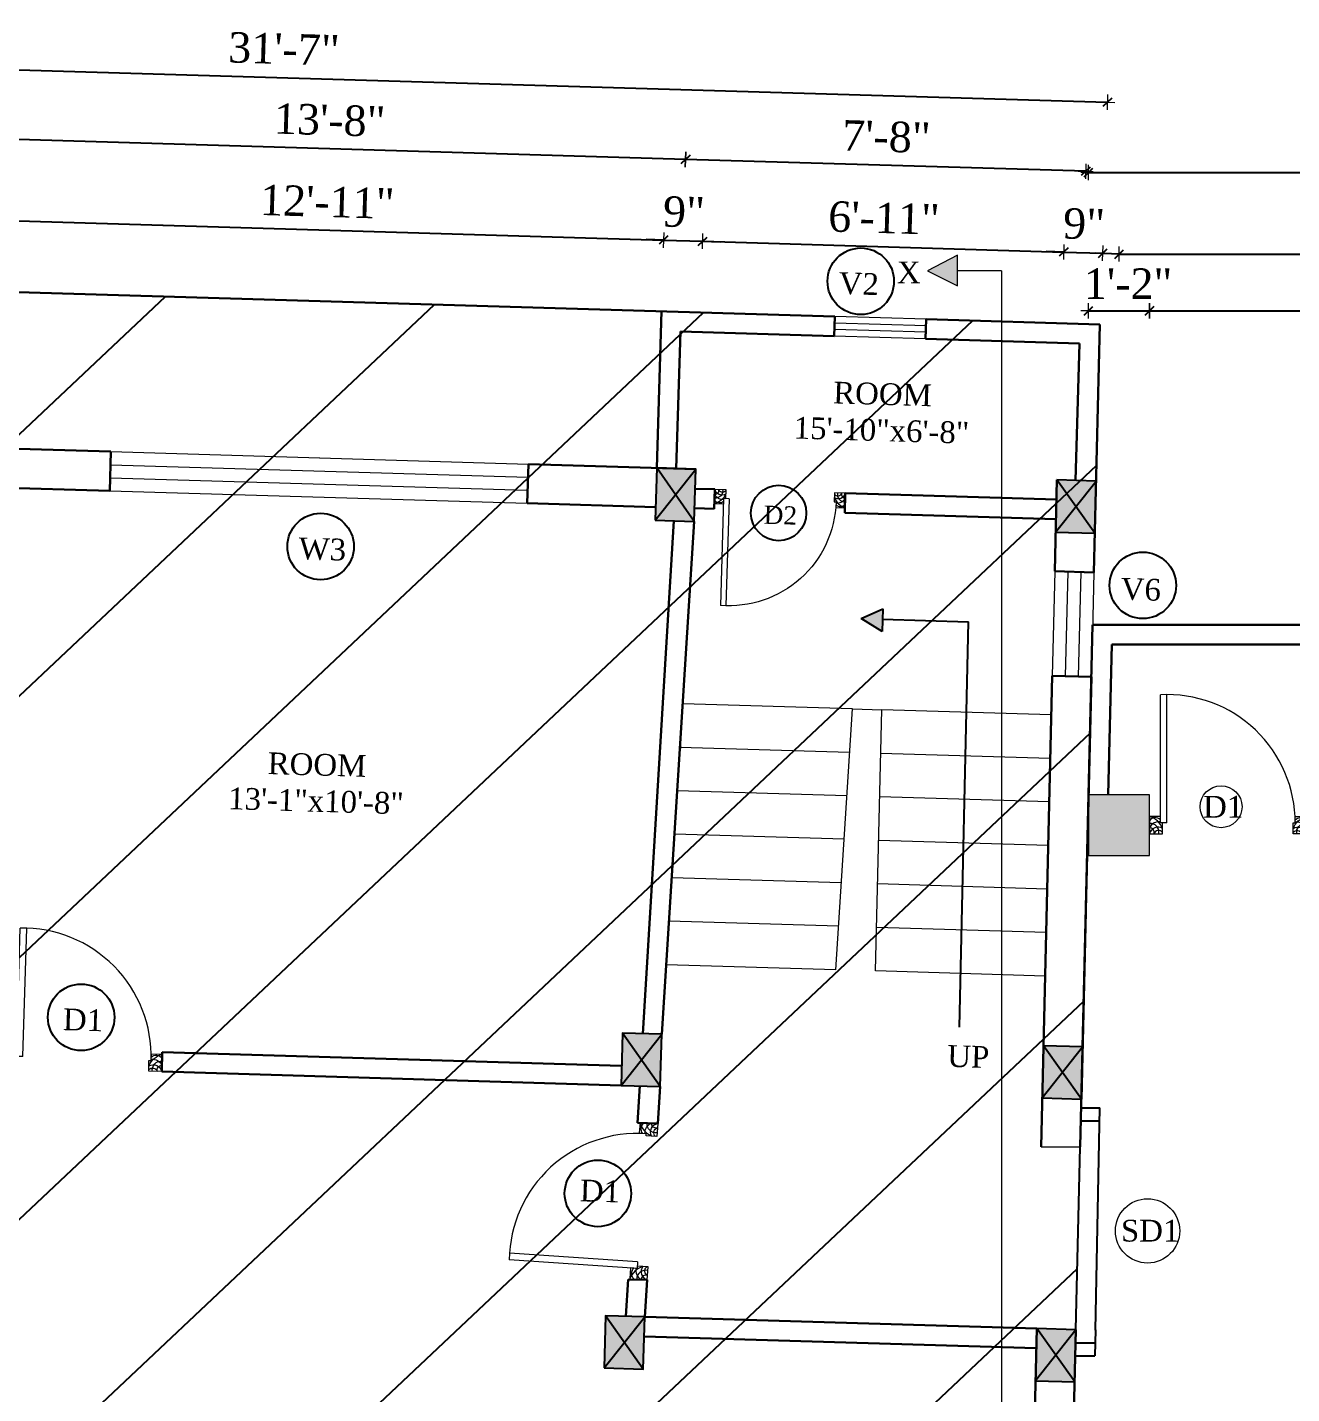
# Model space of a CAD drawing. Header units: inches. Extents: x 4069 to 291496, y -47643 to 12535.
# Drawn here: x 123471.2 to 123761.7, y -23168.4 to -22854.5 of the extents above; entities that cross this region are included whole.
import ezdxf

# ---------------------------------------------------------------- set-up
doc = ezdxf.new("R2010")
doc.units = ezdxf.units.IN
doc.header["$LTSCALE"] = 5
doc.header["$MEASUREMENT"] = 0
for name, color, linetype, lineweight in [('A-WALL', 7, 'Continuous', 9), ('Dimension', 7, 'Continuous', 18), ('DOOR', 62, 'Continuous', 0), ('Dw', 2, 'Continuous', 18), ('tefriş', 30, 'Continuous', 9)]:
    doc.layers.add(name, color=color, linetype=linetype, lineweight=lineweight)
doc.layers.add('dim line', color=7, linetype='Continuous', lineweight=15, true_color=0xfab2b2)
doc.layers.add('TEXT', color=6, linetype='Continuous')
doc.layers.add('WALL', color=7, linetype='Continuous')
doc.styles.add('ordinary', font='times.ttf')
doc.dimstyles.new('Copy of 96', dxfattribs={"dimtxt": 7, "dimasz": 4, "dimexe": 0.5, "dimexo": 0.5, "dimgap": 3, "dimtad": 1, "dimdec": 1, "dimzin": 11, "dimdsep": 46, "dimlunit": 4, "dimtxsty": 'ordinary', "dimblk": 'OBLIQUE', "dimcen": 0.09, "dimse1": 1, "dimse2": 1, "dimclrt": 6, "dimazin": 0, "dimtfac": 1, "dimtdec": 1, "dimtix": 1, "dimtmove": 2, "dimatfit": 3, "dimldrblk": 'leader', "dimfxl": 0.5, "dimfxlon": 1, "dimtolj": 1, "dimtzin": 0, "dimarcsym": 0})

# ---------------------------------------------------------------- blocks, each defined once
blk = doc.blocks.new('C1a')
at = {"color": 1, "ltscale": 5}
for p, q in [((18657.75, 4625.76), (18648.75, 4625.76)), ((18648.75, 4625.76), (18648.82, 4613.76)), ((18657.82, 4613.76), (18657.75, 4625.76)), ((18648.82, 4613.76), (18657.82, 4613.76))]:
    blk.add_line(p, q, dxfattribs=at)
blk = doc.blocks.new('A$C27B36B59')
at = {"layer": 'DOOR'}
for p, q in [((0, 4), (0, 0)), ((2.5, 4), (0, 4)), ((2.5, 2.5), (2.5, 4)), ((0, 0), (3, 0)), ((3, 2.5), (2.5, 2.5)), ((3, 0), (3, 2.5))]:
    blk.add_line(p, q, dxfattribs=at)
for centre, radius, start, end in [((-1.4, -0.54), 4.75, 22.1411, 72.838), ((1.34, 2.09), 1.64, 45.138, 144.8948), ((2.21, 0.3), 2.49, 83.3149, 152.658), ((0.13, 0.37), 2.05, 349.4875, 93.6805), ((1.96, -0.47), 2.01, 58.7447, 166.495), ((-0.06, 0.32), 1.13, 343.542, 86.947), ((2.08, -0.4), 1.17, 38.2816, 160.1519)]:
    blk.add_arc(centre, radius, start, end, dxfattribs=at)
blk = doc.blocks.new('D2')
at = {"layer": 'DOOR'}
for p, q in [((74473.95, 24047.59), (74473.95, 24018.09)), ((74473.95, 24047.59), (74475.45, 24047.59)), ((74475.45, 24047.59), (74475.45, 24018.13))]:
    blk.add_line(p, q, dxfattribs=at)
blk.add_arc((74473.95, 24047.59), 29.5, 180, 272.9146, dxfattribs=at)
at = {"layer": 'DOOR', "xscale": -1, "rotation": 180}
blk.add_blockref('A$C27B36B59', (74441.95, 24050.09), dxfattribs=at)
at = {"layer": 'DOOR', "rotation": 180}
blk.add_blockref('A$C27B36B59', (74477.95, 24050.09), dxfattribs=at)
blk = doc.blocks.new('oblique')
at = {"color": 0, "lineweight": -2}
blk.add_line((0.25, 0.25), (-0.25, -0.25), dxfattribs=at)
at = {"layer": 'dim line', "lineweight": 9}
for p, q in [((-0.4375, 0), (0.4375, 0)), ((0, 0.4375), (0, -0.4375))]:
    blk.add_line(p, q, dxfattribs=at)
blk = doc.blocks.new('*D3315')
at = {"layer": 'A-WALL', "color": 0, "lineweight": -2, "ltscale": 50, "transparency": 16777216}
blk.add_line((123462.44, -22898.76), (123617.37, -22903.38), dxfattribs=at)
at = {"layer": 'Defpoints', "color": 0, "ltscale": 50, "transparency": 16777216}
for p in [(123617.37, -22903.38), (123460.88, -22951.11), (123615.81, -22955.73)]:
    blk.add_point(p, dxfattribs=at)
at = {"layer": 'A-WALL', "color": 0, "lineweight": -2, "ltscale": 50, "transparency": 16777216, "xscale": 4, "yscale": 4, "zscale": 4}
for p, rotation in [((123462.44, -22898.76), 178.2899854279596), ((123617.37, -22903.38), 358.2899854279596)]:
    blk.add_blockref('oblique', p, dxfattribs=dict(at, rotation=rotation))
at = {"layer": 'A-WALL', "color": 6, "ltscale": 50, "transparency": 16777216, "insert": (123540.1, -22894.57), "char_height": 7, "attachment_point": 5, "rotation": 358.29, "style": 'ordinary'}
blk.add_mtext('\\A1;12\'-11"', dxfattribs=at)
blk = doc.blocks.new('_OBLIQUE')
at = {"color": 0, "linetype": 'ByBlock'}
blk.add_line((-0.5, -0.5), (0.5, 0.5), dxfattribs=at)
blk = doc.blocks.new('leader')
at = {"layer": 'Dimension'}
for p, q in [((0, -4.328), (0, 4.328)), ((-4.424, 0), (4.424, 0))]:
    blk.add_line(p, q, dxfattribs=at)
blk = doc.blocks.new('*D3316')
at = {"layer": 'A-WALL', "color": 0, "lineweight": -2, "ltscale": 50, "transparency": 16777216}
for p, q in [((123617.37, -22903.38), (123613.37, -22903.26)), ((123617.37, -22903.38), (123626.37, -22903.65)), ((123626.37, -22903.65), (123630.37, -22903.77))]:
    blk.add_line(p, q, dxfattribs=at)
at = {"layer": 'Defpoints', "color": 0, "ltscale": 50, "transparency": 16777216}
for p in [(123626.37, -22903.65), (123615.81, -22955.73), (123624.8, -22956)]:
    blk.add_point(p, dxfattribs=at)
at = {"layer": 'A-WALL', "color": 0, "lineweight": -2, "ltscale": 50, "transparency": 16777216, "xscale": 4, "yscale": 4, "zscale": 4}
for p, rotation in [((123617.37, -22903.38), 358.2899854279596), ((123626.37, -22903.65), 178.2899854279596)]:
    blk.add_blockref('oblique', p, dxfattribs=dict(at, rotation=rotation))
at = {"layer": 'A-WALL', "color": 6, "ltscale": 50, "transparency": 16777216, "insert": (123622.07, -22896.95), "char_height": 7, "attachment_point": 5, "rotation": 358.29, "style": 'ordinary'}
blk.add_mtext('\\A1;9"', dxfattribs=at)
blk = doc.blocks.new('*D3317')
at = {"layer": 'A-WALL', "color": 0, "lineweight": -2, "ltscale": 50, "transparency": 16777216}
blk.add_line((123626.37, -22903.65), (123709.33, -22906.13), dxfattribs=at)
at = {"layer": 'Defpoints', "color": 0, "ltscale": 50, "transparency": 16777216}
for p in [(123709.33, -22906.13), (123624.8, -22956), (123707.77, -22958.48)]:
    blk.add_point(p, dxfattribs=at)
at = {"layer": 'A-WALL', "color": 0, "lineweight": -2, "ltscale": 50, "transparency": 16777216, "xscale": 4, "yscale": 4, "zscale": 4}
for p, rotation in [((123626.37, -22903.65), 178.2899854279596), ((123709.33, -22906.13), 358.2899854279596)]:
    blk.add_blockref('oblique', p, dxfattribs=dict(at, rotation=rotation))
at = {"layer": 'A-WALL', "color": 6, "ltscale": 50, "transparency": 16777216, "insert": (123668.04, -22898.33), "char_height": 7, "attachment_point": 5, "rotation": 358.29, "style": 'ordinary'}
blk.add_mtext('\\A1;6\'-11"', dxfattribs=at)
blk = doc.blocks.new('*D3318')
at = {"layer": 'A-WALL', "color": 0, "lineweight": -2, "ltscale": 50, "transparency": 16777216}
for p, q in [((123709.33, -22906.13), (123705.33, -22906.01)), ((123709.33, -22906.13), (123718.33, -22906.4)), ((123718.33, -22906.4), (123722.32, -22906.52))]:
    blk.add_line(p, q, dxfattribs=at)
at = {"layer": 'Defpoints', "color": 0, "ltscale": 50, "transparency": 16777216}
for p in [(123718.33, -22906.4), (123707.77, -22958.48), (123716.76, -22958.75)]:
    blk.add_point(p, dxfattribs=at)
at = {"layer": 'A-WALL', "color": 0, "lineweight": -2, "ltscale": 50, "transparency": 16777216, "xscale": 4, "yscale": 4, "zscale": 4}
for p, rotation in [((123709.33, -22906.13), 358.2899854279596), ((123718.33, -22906.4), 178.2899854279596)]:
    blk.add_blockref('oblique', p, dxfattribs=dict(at, rotation=rotation))
at = {"layer": 'A-WALL', "color": 6, "ltscale": 50, "transparency": 16777216, "insert": (123714.02, -22899.69), "char_height": 7, "attachment_point": 5, "rotation": 358.29, "style": 'ordinary'}
blk.add_mtext('\\A1;9"', dxfattribs=at)
blk = doc.blocks.new('*D3319')
at = {"layer": 'A-WALL', "color": 0, "lineweight": -2, "ltscale": 50, "transparency": 16777216}
blk.add_line((123714.39, -22887.59), (123622.43, -22884.85), dxfattribs=at)
at = {"layer": 'Defpoints', "color": 0, "ltscale": 50, "transparency": 16777216}
for p in [(123622.43, -22884.85), (123620.31, -22955.87), (123712.27, -22958.61)]:
    blk.add_point(p, dxfattribs=at)
at = {"layer": 'A-WALL', "color": 0, "lineweight": -2, "ltscale": 50, "transparency": 16777216, "xscale": 4, "yscale": 4, "zscale": 4}
for p, rotation in [((123622.43, -22884.85), 178.2899854279555), ((123714.39, -22887.59), 358.2899854279555)]:
    blk.add_blockref('oblique', p, dxfattribs=dict(at, rotation=rotation))
at = {"layer": 'A-WALL', "color": 6, "ltscale": 50, "transparency": 16777216, "insert": (123668.6, -22879.65), "char_height": 7, "attachment_point": 5, "rotation": 358.29, "style": 'ordinary'}
blk.add_mtext('\\A1;7\'-8"', dxfattribs=at)
blk = doc.blocks.new('*D3320')
at = {"layer": 'A-WALL', "color": 0, "lineweight": -2, "ltscale": 50, "transparency": 16777216}
blk.add_line((123622.43, -22884.85), (123458.5, -22879.96), dxfattribs=at)
at = {"layer": 'Defpoints', "color": 0, "ltscale": 50, "transparency": 16777216}
for p in [(123458.5, -22879.96), (123456.38, -22950.97), (123620.31, -22955.87)]:
    blk.add_point(p, dxfattribs=at)
at = {"layer": 'A-WALL', "color": 0, "lineweight": -2, "ltscale": 50, "transparency": 16777216, "xscale": 4, "yscale": 4, "zscale": 4}
for p, rotation in [((123458.5, -22879.96), 178.2899854279596), ((123622.43, -22884.85), 358.2899854279596)]:
    blk.add_blockref('oblique', p, dxfattribs=dict(at, rotation=rotation))
at = {"layer": 'A-WALL', "color": 6, "ltscale": 50, "transparency": 16777216, "insert": (123540.66, -22875.84), "char_height": 7, "attachment_point": 5, "rotation": 358.29, "style": 'ordinary'}
blk.add_mtext('\\A1;13\'-8"', dxfattribs=at)
blk = doc.blocks.new('*D3322')
at = {"layer": 'A-WALL', "color": 0, "lineweight": -2, "ltscale": 50, "transparency": 16777216}
blk.add_line((123340.53, -22860.41), (123719.36, -22871.72), dxfattribs=at)
at = {"layer": 'Defpoints', "color": 0, "ltscale": 50, "transparency": 16777216}
for p in [(123719.36, -22871.72), (123337.93, -22947.44), (123716.76, -22958.75)]:
    blk.add_point(p, dxfattribs=at)
at = {"layer": 'A-WALL', "color": 0, "lineweight": -2, "ltscale": 50, "transparency": 16777216, "xscale": 4, "yscale": 4, "zscale": 4}
for p, rotation in [((123340.53, -22860.41), 178.2899854279596), ((123719.36, -22871.72), 358.2899854279596)]:
    blk.add_blockref('oblique', p, dxfattribs=dict(at, rotation=rotation))
at = {"layer": 'A-WALL', "color": 6, "ltscale": 50, "transparency": 16777216, "insert": (123530.14, -22859.5), "char_height": 7, "attachment_point": 5, "rotation": 358.29, "style": 'ordinary'}
blk.add_mtext('\\A1;31\'-7"', dxfattribs=at)
blk = doc.blocks.new('x-x')
at = {"ltscale": 5}
for points in [[(11364.03, -701.52), (11364.03, -694.51), (11357.15, -698.09)], [(11364.03, -1135.52), (11364.03, -1128.51), (11357.15, -1132.09)]]:
    blk.add_hatch(color=256, dxfattribs=at).paths.add_polyline_path(points)
for p, q in [((11364.03, -694.51), (11357.15, -698.09)), ((11364.03, -701.52), (11364.03, -694.51)), ((11357.15, -698.09), (11364.03, -701.52)), ((11374.13, -698.09), (11364.03, -698.09)), ((11374.13, -698.09), (11374.13, -1132.09)), ((11364.03, -1128.51), (11357.15, -1132.09)), ((11364.03, -1135.52), (11364.03, -1128.51)), ((11357.15, -1132.09), (11364.03, -1135.52)), ((11374.13, -1132.09), (11364.03, -1132.09))]:
    blk.add_line(p, q, dxfattribs=at)
at = {"layer": 'A-WALL', "color": 1, "ltscale": 5}
blk.add_line((11374.13, -1120.09), (11374.13, -1132.09), dxfattribs=at)
at = {"layer": 'TEXT', "style": 'ordinary'}
for p in [(11350.08, -700.97), (11350.08, -1134.1)]:
    blk.add_text('X', height=5, dxfattribs=at).set_placement(p)
blk = doc.blocks.new('*D5063')
at = {"layer": 'A-WALL', "color": 0, "lineweight": -2, "ltscale": 50, "transparency": 16777216}
blk.add_line((123715.06, -22919.63), (123729.06, -22919.63), dxfattribs=at)
at = {"layer": 'Defpoints', "color": 0, "ltscale": 50, "transparency": 16777216}
for p in [(123729.06, -22919.63), (123715.06, -23030.78), (123729.06, -23030.78)]:
    blk.add_point(p, dxfattribs=at)
at = {"layer": 'A-WALL', "color": 0, "lineweight": -2, "ltscale": 50, "transparency": 16777216, "xscale": 4, "yscale": 4, "zscale": 4, "rotation": 180}
blk.add_blockref('oblique', (123715.06, -22919.63), dxfattribs=at)
at = {"layer": 'A-WALL', "color": 0, "lineweight": -2, "ltscale": 50, "transparency": 16777216, "xscale": 4, "yscale": 4, "zscale": 4}
blk.add_blockref('oblique', (123729.06, -22919.63), dxfattribs=at)
at = {"layer": 'A-WALL', "color": 6, "ltscale": 50, "transparency": 16777216, "insert": (123724.14, -22913.38), "char_height": 7, "attachment_point": 5, "style": 'ordinary'}
blk.add_mtext('\\A1;1\'-2"', dxfattribs=at)
blk = doc.blocks.new('*D5064')
at = {"layer": 'A-WALL', "color": 0, "lineweight": -2, "ltscale": 5, "transparency": 16777216}
blk.add_line((123729.06, -22919.63), (123835.94, -22919.63), dxfattribs=at)
at = {"layer": 'Defpoints', "color": 0, "ltscale": 5, "transparency": 16777216}
for p in [(123835.94, -22919.63), (123835.94, -22959.4), (123729.06, -23030.78)]:
    blk.add_point(p, dxfattribs=at)
at = {"layer": 'A-WALL', "color": 0, "lineweight": -2, "ltscale": 5, "transparency": 16777216, "xscale": 4, "yscale": 4, "zscale": 4, "rotation": 180}
blk.add_blockref('oblique', (123729.06, -22919.63), dxfattribs=at)
at = {"layer": 'A-WALL', "color": 0, "lineweight": -2, "ltscale": 5, "transparency": 16777216, "xscale": 4, "yscale": 4, "zscale": 4}
blk.add_blockref('oblique', (123835.94, -22919.63), dxfattribs=at)
at = {"layer": 'A-WALL', "color": 6, "ltscale": 5, "transparency": 16777216, "insert": (123782.5, -22913.07), "char_height": 7, "attachment_point": 5, "style": 'ordinary'}
blk.add_mtext('\\A1;8\'-11"', dxfattribs=at)
blk = doc.blocks.new('*D5071')
at = {"layer": 'A-WALL', "color": 0, "lineweight": -2, "ltscale": 5, "transparency": 16777216}
blk.add_line((123722.06, -22906.59), (123842.94, -22906.59), dxfattribs=at)
at = {"layer": 'Defpoints', "color": 0, "ltscale": 5, "transparency": 16777216}
for p in [(123842.94, -22906.59), (123722.06, -23037.78), (123842.94, -23037.78)]:
    blk.add_point(p, dxfattribs=at)
at = {"layer": 'A-WALL', "color": 0, "lineweight": -2, "ltscale": 5, "transparency": 16777216, "xscale": 4, "yscale": 4, "zscale": 4, "rotation": 180}
blk.add_blockref('oblique', (123722.06, -22906.59), dxfattribs=at)
at = {"layer": 'A-WALL', "color": 0, "lineweight": -2, "ltscale": 5, "transparency": 16777216, "xscale": 4, "yscale": 4, "zscale": 4}
blk.add_blockref('oblique', (123842.94, -22906.59), dxfattribs=at)
at = {"layer": 'A-WALL', "color": 6, "ltscale": 5, "transparency": 16777216, "insert": (123782.5, -22900.03), "char_height": 7, "attachment_point": 5, "style": 'ordinary'}
blk.add_mtext('\\A1;10\'-1"', dxfattribs=at)
blk = doc.blocks.new('*D5074')
at = {"layer": 'A-WALL', "color": 0, "lineweight": -2, "ltscale": 5, "transparency": 16777216}
blk.add_line((123715.06, -22887.87), (123835.94, -22887.87), dxfattribs=at)
at = {"layer": 'Defpoints', "color": 0, "ltscale": 5, "transparency": 16777216}
for p in [(123835.94, -22887.87), (123835.94, -22959.4), (123715.06, -23030.78)]:
    blk.add_point(p, dxfattribs=at)
at = {"layer": 'A-WALL', "color": 0, "lineweight": -2, "ltscale": 5, "transparency": 16777216, "xscale": 4, "yscale": 4, "zscale": 4, "rotation": 180}
blk.add_blockref('oblique', (123715.06, -22887.87), dxfattribs=at)
at = {"layer": 'A-WALL', "color": 0, "lineweight": -2, "ltscale": 5, "transparency": 16777216, "xscale": 4, "yscale": 4, "zscale": 4}
blk.add_blockref('oblique', (123835.94, -22887.87), dxfattribs=at)
at = {"layer": 'A-WALL', "color": 6, "ltscale": 5, "transparency": 16777216, "insert": (123775.5, -22881.31), "char_height": 7, "attachment_point": 5, "style": 'ordinary'}
blk.add_mtext('\\A1;10\'-1"', dxfattribs=at)

msp = doc.modelspace()

# ---------------------------------------------------------------- hatches: boundary and pattern name
at = {"layer": 'WALL', "linetype": 'ByBlock', "ltscale": 5, "true_color": 0xf8991e}
h = msp.add_hatch(dxfattribs=at)
h.set_pattern_fill('ANSI31', color=30, scale=350, angle=-1.7100146)
h.set_pattern_definition([(43.29, (116782.197, -19810.906), (-29.99899, 31.8453), [])])
h.paths.add_polyline_path([(123114.50414, -23314.93247), (123359.43897, -22912.06214), (123717.72733, -22922.75857), (123707.90248, -23332.64793)])
h = msp.add_hatch(color=30, dxfattribs=at)
h.dxf.hatch_style = 1
h.paths.add_polyline_path([(123620.12756, -22961.86352), (123615.45052, -22967.72656), (123624.44651, -22967.99513)])
h.paths.add_polyline_path([(123624.44651, -22967.99513), (123624.8046, -22956.00047), (123620.12756, -22961.86352)])
h.paths.add_polyline_path([(123620.12756, -22961.86352), (123624.8046, -22956.00047), (123615.80861, -22955.7319)])
h.paths.add_polyline_path([(123615.80861, -22955.7319), (123615.45052, -22967.72656), (123620.12756, -22961.86352)])
h = msp.add_hatch(color=30, dxfattribs=at)
h.dxf.hatch_style = 1
h.paths.add_polyline_path([(123716.4794, -22970.7427), (123712.12347, -22964.60998), (123707.48323, -22970.47413)])
h.paths.add_polyline_path([(123716.4794, -22970.7427), (123716.76371, -22958.74584), (123712.12347, -22964.60998)])
h.paths.add_polyline_path([(123716.76371, -22958.74584), (123707.76755, -22958.47727), (123712.12347, -22964.60998)])
h.paths.add_polyline_path([(123712.12347, -22964.60998), (123707.76755, -22958.47727), (123707.48323, -22970.47413)])
at = {"layer": 'WALL', "linetype": 'ByBlock', "ltscale": 5}
msp.add_hatch(color=2, dxfattribs=at).paths.add_polyline_path([(123662.83031, -22990.31551), (123667.76098, -22988.05905), (123667.60437, -22993.30496)])
at = {"layer": 'WALL', "linetype": 'ByBlock', "ltscale": 5, "true_color": 0xf8991e}
h = msp.add_hatch(color=30, dxfattribs=at)
h.dxf.hatch_style = 1
h.paths.add_polyline_path([(123715.05648, -23044.78323), (123729.05648, -23044.78323), (123729.05648, -23030.78323), (123715.05648, -23030.78323)])
h = msp.add_hatch(color=30, dxfattribs=at)
h.dxf.hatch_style = 1
h.paths.add_polyline_path([(123612.29372, -23091.68756), (123607.61668, -23097.55061), (123616.61268, -23097.81917)])
h.paths.add_polyline_path([(123616.61268, -23097.81917), (123616.97077, -23085.82452), (123612.29372, -23091.68756)])
h.paths.add_polyline_path([(123612.29372, -23091.68756), (123616.97077, -23085.82452), (123607.97477, -23085.55595)])
h.paths.add_polyline_path([(123607.97477, -23085.55595), (123607.61668, -23097.55061), (123612.29372, -23091.68756)])
h = msp.add_hatch(color=30, dxfattribs=at)
h.dxf.hatch_style = 1
h.paths.add_polyline_path([(123713.39929, -23100.70867), (123709.04337, -23094.57595), (123704.40313, -23100.44009)])
h.paths.add_polyline_path([(123713.39929, -23100.70867), (123713.68361, -23088.71181), (123709.04337, -23094.57595)])
h.paths.add_polyline_path([(123713.68361, -23088.71181), (123704.68744, -23088.44323), (123709.04337, -23094.57595)])
h.paths.add_polyline_path([(123709.04337, -23094.57595), (123704.68744, -23088.44323), (123704.40313, -23100.44009)])
h = msp.add_hatch(color=30, dxfattribs=at)
h.dxf.hatch_style = 1
h.paths.add_polyline_path([(123608.37681, -23156.59959), (123603.69977, -23162.46263), (123612.69576, -23162.7312)])
h.paths.add_polyline_path([(123612.69576, -23162.7312), (123613.05385, -23150.73654), (123608.37681, -23156.59959)])
h.paths.add_polyline_path([(123608.37681, -23156.59959), (123613.05385, -23150.73654), (123604.05786, -23150.46797)])
h.paths.add_polyline_path([(123604.05786, -23150.46797), (123603.69977, -23162.46263), (123608.37681, -23156.59959)])
h = msp.add_hatch(color=30, dxfattribs=at)
h.dxf.hatch_style = 1
h.paths.add_polyline_path([(123711.85923, -23165.69165), (123707.50331, -23159.55893), (123702.86307, -23165.42308)])
h.paths.add_polyline_path([(123711.85923, -23165.69165), (123712.14355, -23153.69479), (123707.50331, -23159.55893)])
h.paths.add_polyline_path([(123712.14355, -23153.69479), (123703.14739, -23153.42622), (123707.50331, -23159.55893)])
h.paths.add_polyline_path([(123707.50331, -23159.55893), (123703.14739, -23153.42622), (123702.86307, -23165.42308)])

# ---------------------------------------------------------------- linework, layer by layer
at = {"color": 1, "ltscale": 5}
for p, q in [((123615.45052, -22967.72656), (123624.8046, -22956.00047)), ((123624.44651, -22967.99513), (123615.80861, -22955.7319)), ((123707.48323, -22970.47413), (123716.76371, -22958.74584)), ((123716.4794, -22970.7427), (123707.76755, -22958.47727)), ((123621.48725, -23019.92987), (123621.15283, -23019.90866)), ((123607.61668, -23097.55061), (123616.97077, -23085.82452)), ((123616.61268, -23097.81917), (123607.97477, -23085.55595)), ((123704.40313, -23100.44009), (123713.68361, -23088.71181)), ((123713.39929, -23100.70867), (123704.68744, -23088.44323)), ((123603.69977, -23162.46263), (123613.05385, -23150.73654)), ((123612.69576, -23162.7312), (123604.05786, -23150.46797)), ((123712.14355, -23153.69479), (123702.86307, -23165.42308)), ((123711.85923, -23165.69165), (123703.14739, -23153.42622))]:
    msp.add_line(p, q, dxfattribs=at)
at = {"layer": 'A-WALL', "lineweight": 30}
for p, q in [((123656.75445, -22920.93827), (123359.43897, -22912.06214)), ((123615.80861, -22955.7319), (123616.88288, -22919.74794)), ((123656.62017, -22925.43627), (123656.75445, -22920.93827)), ((123677.61082, -22926.06293), (123677.7451, -22921.56493)), ((123717.61667, -22922.75527), (123677.7451, -22921.56493)), ((123620.3066, -22955.86619), (123621.24659, -22924.38022)), ((123656.62017, -22925.43627), (123621.24659, -22924.38022)), ((123716.26616, -22979.74034), (123717.61667, -22922.75527)), ((123712.98439, -22927.11898), (123677.61082, -22926.06293)), ((123712.98439, -22927.11898), (123712.0444, -22958.60495)), ((123490.3645, -22951.98686), (123433.50954, -22950.2895)), ((123490.09593, -22960.98286), (123490.3645, -22951.98686)), ((123586.05318, -22963.84759), (123586.32175, -22954.8516)), ((123624.8046, -22956.00047), (123586.32175, -22954.8516)), ((123707.27, -22979.47177), (123707.76755, -22958.47727)), ((123490.09593, -22960.98286), (123460.60907, -22960.10255)), ((123629.16831, -22960.63275), (123624.67032, -22960.49847)), ((123629.16831, -22960.63275), (123629.03403, -22965.13075)), ((123659.15375, -22961.52795), (123659.01947, -22966.02594)), ((123707.6886, -22962.97692), (123659.15375, -22961.52795)), ((123615.54004, -22964.7279), (123586.05318, -22963.84759)), ((123629.03403, -22965.13075), (123624.53603, -22964.99646)), ((123619.766, -22967.85539), (123612.65529, -23085.69568)), ((123624.44651, -22967.99513), (123616.97077, -23085.82452)), ((123707.55431, -22967.47491), (123659.01947, -22966.02594)), ((123707.27, -22979.47177), (123716.26616, -22979.74034)), ((123715.05648, -23030.78323), (123715.98075, -22991.78323)), ((123715.98075, -22991.78323), (123796.94274, -22991.78323)), ((123719.55774, -23030.78323), (123720.37537, -22996.28323)), ((123720.37537, -22996.28323), (123801.44274, -22996.28323)), ((123704.1364, -23111.69479), (123706.70138, -23003.46458)), ((123706.70138, -23003.46458), (123715.69754, -23003.73315)), ((123713.68361, -23088.71181), (123715.69754, -23003.73315)), ((123715.05648, -23030.78323), (123713.13892, -23111.69479)), ((123713.39929, -23100.70867), (123714.41812, -23057.71879)), ((123502.05022, -23094.399), (123502.1845, -23089.901)), ((123502.1845, -23089.901), (123607.75097, -23093.05261)), ((123502.05022, -23094.399), (123607.61668, -23097.55061)), ((123611.93216, -23097.67944), (123611.41995, -23106.16794)), ((123616.61268, -23097.81917), (123616.04192, -23106.30592)), ((123611.41995, -23106.16794), (123616.04192, -23106.30592)), ((123609.25058, -23142.11921), (123608.73837, -23150.60771)), ((123609.25058, -23142.11921), (123613.6246, -23142.24979)), ((123613.6246, -23142.24979), (123613.05385, -23150.73654)), ((123613.05385, -23150.73654), (123703.14739, -23153.42622)), ((123699.75927, -23296.38878), (123703.14739, -23153.42622)), ((123707.90248, -23332.64793), (123712.14355, -23153.69479)), ((123612.91957, -23155.23454), (123703.01311, -23157.92421))]:
    msp.add_line(p, q, dxfattribs=at)
at = {"layer": 'A-WALL', "ltscale": 5}
msp.add_line((123704.1364, -23111.69479), (123713.13892, -23111.69479), dxfattribs=at)
msp.add_lwpolyline([(123715.05648, -23044.78323), (123729.05648, -23044.78323), (123729.05648, -23030.78323), (123715.05648, -23030.78323)], close=True, dxfattribs=at)
for centre, radius in [((123745.50408, -23033.55619), 4.82435), ((123728.61058, -23130.98611), 7.38406)]:
    msp.add_circle(centre, radius, dxfattribs=at)
at = {"layer": 'Dw', "color": 3}
for p, q in [((123677.7451, -22921.56493), (123656.75445, -22920.93827)), ((123677.65558, -22924.5636), (123656.66493, -22923.93694)), ((123677.70034, -22923.06426), (123656.70969, -22922.4376)), ((123677.61082, -22926.06293), (123656.62017, -22925.43627)), ((123490.3645, -22951.98686), (123586.32175, -22954.8516)), ((123490.27498, -22954.98553), (123586.23222, -22957.85026)), ((123490.18545, -22957.98419), (123586.1427, -22960.84892)), ((123490.09593, -22960.98286), (123586.05318, -22963.84759)), ((123707.26934, -22979.49944), (123706.70073, -23003.49225)), ((123710.2685, -22979.57052), (123709.69988, -23003.56333)), ((123713.26766, -22979.6416), (123712.69904, -23003.63441)), ((123716.26681, -22979.71267), (123715.6982, -23003.70548))]:
    msp.add_line(p, q, dxfattribs=at)
at = {"layer": 'tefriş', "ltscale": 5}
for p, q in [((123660.76829, -23011.09812), (123621.78566, -23009.93433)), ((123656.96706, -23071.01137), (123660.76829, -23011.09812)), ((123660.76829, -23011.09812), (123667.50549, -23011.29926)), ((123666.08389, -23071.28431), (123667.50549, -23011.29926)), ((123706.48812, -23012.46306), (123667.50549, -23011.29926)), ((123660.13546, -23021.07245), (123621.15283, -23019.90866)), ((123706.25113, -23022.46309), (123667.2685, -23021.29929)), ((123659.50264, -23031.04678), (123620.52, -23029.88299)), ((123706.01421, -23032.46009), (123667.03158, -23031.29629)), ((123658.86981, -23041.02111), (123619.88718, -23039.85732)), ((123705.77733, -23042.4552), (123666.7947, -23041.2914)), ((123658.23414, -23051.04029), (123619.25151, -23049.87649)), ((123705.54036, -23052.4541), (123666.55773, -23051.2903)), ((123657.60416, -23060.96977), (123618.62153, -23059.80597)), ((123705.30344, -23062.4511), (123666.32081, -23061.2873)), ((123656.96706, -23071.01137), (123617.98443, -23069.84758)), ((123705.06652, -23072.4481), (123666.08389, -23071.28431))]:
    msp.add_line(p, q, dxfattribs=at)
at = {"layer": 'TEXT'}
for centre, radius in [((123662.69742, -22912.84281), 7.64038), ((123643.81681, -22966.08334), 6.36673), ((123538.5686, -22973.7838), 7.64038), ((123727.51091, -22982.7078), 7.64038), ((123483.52978, -23081.92116), 7.64038), ((123602.29299, -23122.37641), 7.64038)]:
    msp.add_circle(centre, radius, dxfattribs=at)
at = {"layer": 'WALL', "color": 2, "linetype": 'ByBlock', "ltscale": 5}
for p, q in [((123662.83031, -22990.31551), (123667.76098, -22988.05905)), ((123667.60437, -22993.30496), (123662.83031, -22990.31551)), ((123667.76098, -22988.05905), (123667.60437, -22993.30496)), ((123667.68929, -22990.46057), (123687.49045, -22991.05172)), ((123685.40195, -23084.21356), (123687.49045, -22991.05172))]:
    msp.add_line(p, q, dxfattribs=at)
at = {"layer": 'WALL', "color": 2, "linetype": 'ByBlock'}
for p, q in [((123713.35222, -23102.69479), (123717.63974, -23102.69479)), ((123716.64229, -23153.80141), (123717.63974, -23102.69479)), ((123713.28112, -23105.69479), (123717.58119, -23105.69479)), ((123712.14355, -23153.69479), (123713.13892, -23111.69479)), ((123716.64482, -23153.69479), (123716.50262, -23159.69479)), ((123712.07245, -23156.69479), (123716.57372, -23156.69479)), ((123712.00136, -23159.69479), (123716.51561, -23159.69479))]:
    msp.add_line(p, q, dxfattribs=at)
at = {"layer": 'WALL', "color": 2, "linetype": 'ByBlock', "ltscale": 5}
for points in [[(123615.45052, -22967.72656), (123624.44651, -22967.99513), (123624.8046, -22956.00047), (123615.80861, -22955.7319)], [(123707.76755, -22958.47727), (123707.48323, -22970.47413), (123716.4794, -22970.7427), (123716.76371, -22958.74584)], [(123607.61668, -23097.55061), (123616.61268, -23097.81917), (123616.97077, -23085.82452), (123607.97477, -23085.55595)], [(123704.68744, -23088.44323), (123704.40313, -23100.44009), (123713.39929, -23100.70867), (123713.68361, -23088.71181)], [(123603.69977, -23162.46263), (123612.69576, -23162.7312), (123613.05385, -23150.73654), (123604.05786, -23150.46797)], [(123703.14739, -23153.42622), (123702.86307, -23165.42308), (123711.85923, -23165.69165), (123712.14355, -23153.69479)]]:
    msp.add_lwpolyline(points, close=True, dxfattribs=at)

# ---------------------------------------------------------------- block references
at = {"layer": 'A-WALL', "color": 1}
msp.add_blockref('x-x', (112320.92354, -22212.34178), dxfattribs=at)
at = {"layer": 'WALL', "color": 2, "linetype": 'ByBlock', "ltscale": 5}
for p, rotation in [((104929.29029, -27025.68006), 358.2899854279544), ((104926.21018, -27155.64602), 358.2899854281578), ((104924.67012, -27220.62901), 358.2899854281289)]:
    msp.add_blockref('C1a', p, dxfattribs=dict(at, rotation=rotation))
at = {"layer": 'WALL', "color": 2, "linetype": 'ByBlock', "xscale": -0.8332999999984168, "yscale": 0.8333000000002357, "zscale": 0.8333, "rotation": 358.2899854279544}
msp.add_blockref('D2', (185065.96542, -44844.64948), dxfattribs=at)
at = {"layer": 'WALL', "color": 2, "linetype": 'ByBlock'}
for p, rotation in [((198207.0077, 1010.30469), 180.0000000001832), ((198628.527, -1276.4404), 178.2899854279543), ((104615.30372, 52781.63148), 266.1524916296482)]:
    msp.add_blockref('D2', p, dxfattribs=dict(at, rotation=rotation))

# ---------------------------------------------------------------- texts
at = {"layer": 'TEXT', "style": 'ordinary'}
for s, height, rotation, p in [('V2', 5, 358.2903735, (123657.57523, -22915.75537)), ('D2', 4.1665, 358.2895973, (123640.32728, -22968.53358)), ('W3', 5, 358.2903735, (123533.44641, -22976.69637)), ('V6', 5, 358.2903735, (123722.38872, -22985.97808)), ('D1', 5, 358.2903735, (123479.29018, -23084.86007)), ('UP', 5, 358.2895973, (123682.52173, -23093.28654)), ('D1', 5, 358.2895973, (123598.08734, -23124.17678))]:
    msp.add_text(s, height=height, rotation=rotation, dxfattribs=at).set_placement(p)
for s, p in [('D1', (123741.38007, -23036.05078)), ('SD1', (123722.49306, -23133.43023))]:
    msp.add_text(s, height=5, dxfattribs=at).set_placement(p)
at = {"layer": 'TEXT', "char_height": 5, "attachment_point": 8, "rotation": 358.2895973, "style": 'ordinary'}
for s, insert in [('ROOM\\P15\'-10"x6\'-8"', (123667.38001, -22949.63319)), ('ROOM\\P13\'-1"x10\'-8"', (123537.42591, -23034.77571))]:
    msp.add_mtext_dynamic_manual_height_columns(s, width=101.5687276, gutter_width=1720.71691, heights=[0], dxfattribs=dict(at, insert=insert))

# ---------------------------------------------------------------- dimensions: what is measured, and where the dimension line sits
at = {"layer": 'A-WALL', "ltscale": 50}
for base, p1, p2, angle, picture, middle in [((123719.36184, -22871.71879), (123337.9325, -22947.43612), (123716.76371, -22958.74584), 358.2899854, '*D3322', (123530.14231, -22859.4962)), ((123458.4998, -22879.95514), (123620.3066, -22955.86619), (123456.37964, -22950.97227), 358.2899854, '*D3320', (123540.65906, -22875.84446)), ((123617.37145, -22903.38279), (123460.87764, -22951.10656), (123615.80861, -22955.7319), 178.2899854, '*D3315', (123540.09993, -22894.57301)), ((123626.36744, -22903.65136), (123615.80861, -22955.7319), (123624.8046, -22956.00047), 178.2899854, '*D3316', (123622.06552, -22896.94934)), ((123709.3304, -22906.12815), (123624.8046, -22956.00047), (123707.76755, -22958.47727), 178.2899854, '*D3317', (123668.04469, -22898.33211)), ((123718.32656, -22906.39673), (123707.76755, -22958.47727), (123716.76371, -22958.74584), 178.2899854, '*D3318', (123714.02455, -22899.69471))]:
    dim = msp.add_linear_dim(base=base, p1=p1, p2=p2, angle=angle, dimstyle='Copy of 96', override={"dimdec": 0, "dimblk": 'oblique', "dimtdec": 0, "dimarcsym": 1}, dxfattribs=at)
    dim.commit()
    dim.dimension.update_dxf_attribs({"geometry": picture, "text_midpoint": middle})
dim = msp.add_aligned_dim(p1=(123712.26563, -22958.61156), p2=(123620.3066, -22955.86619), distance=-71.04877, dimstyle='Copy of 96', override={"dimdec": 0, "dimblk": 'oblique', "dimtdec": 0, "dimarcsym": 1}, dxfattribs=at)
dim.commit()
dim.dimension.update_dxf_attribs({"geometry": '*D3319', "text_midpoint": (123668.60236, -22879.65401)})
at = {"layer": 'A-WALL', "ltscale": 5}
for base, p1, p2, picture, middle in [((123835.94274, -22887.87387), (123715.05648, -23030.78323), (123835.94274, -22959.39983), '*D5074', (123775.49961, -22881.31331)), ((123842.94274, -22906.59421), (123722.05648, -23037.78323), (123842.94274, -23037.78323), '*D5071', (123782.49961, -22900.03365)), ((123835.94274, -22919.63145), (123729.05648, -23030.78323), (123835.94274, -22959.39983), '*D5064', (123782.49961, -22913.07089))]:
    dim = msp.add_linear_dim(base=base, p1=p1, p2=p2, dimstyle='Copy of 96', override={"dimdec": 0, "dimblk": 'oblique', "dimtdec": 0, "dimarcsym": 1}, dxfattribs=at)
    dim.commit()
    dim.dimension.update_dxf_attribs({"geometry": picture, "text_midpoint": middle})
at = {"layer": 'A-WALL', "ltscale": 50}
dim = msp.add_linear_dim(base=(123729.05648, -22919.63145), p1=(123715.05648, -23030.78323), p2=(123729.05648, -23030.78323), dimstyle='Copy of 96', override={"dimdec": 0, "dimblk": 'oblique', "dimtdec": 0, "dimarcsym": 1}, dxfattribs=at)
dim.commit()
dim.dimension.update_dxf_attribs({"geometry": '*D5063', "text_midpoint": (123724.14395, -22913.37796), "dimtype": 160})

doc.saveas('drawing.dxf')
